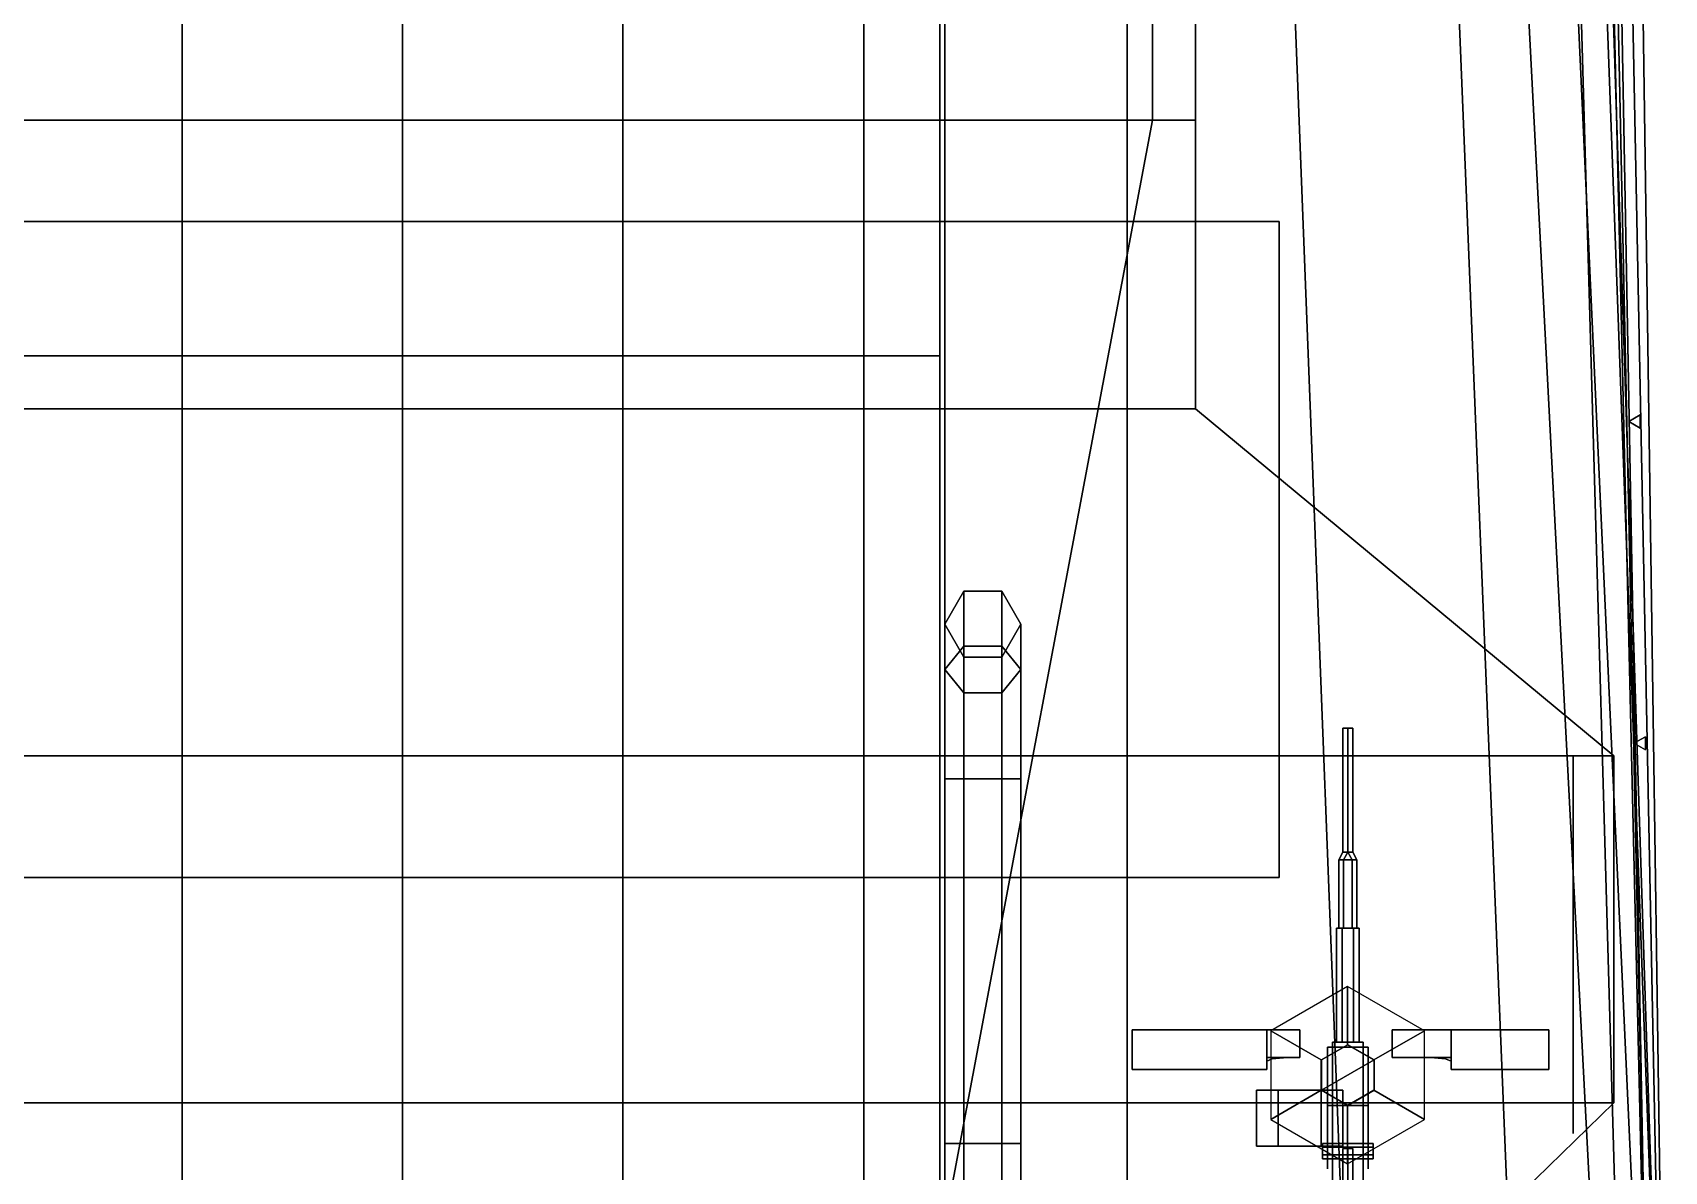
# Model space of a CAD drawing. Header units: millimetres. Extents: x -5 to 5, y -53 to 71.
# Drawn here: x -1.46 to 4.98, y 15.46 to 19.96 of the extents above; entities that cross this region are included whole.
import ezdxf

# ---------------------------------------------------------------- set-up
doc = ezdxf.new("R2010")
doc.units = ezdxf.units.MM
for name, color, linetype in [('barrel', 1, 'Continuous'), ('boat', 3, 'Continuous'), ('railings', 6, 'Continuous'), ('sleeve', 5, 'Continuous'), ('turret', 2, 'Continuous')]:
    doc.layers.add(name, color=color, linetype=linetype)

msp = doc.modelspace()

# ---------------------------------------------------------------- linework, layer by layer
for points in [[(2.96, 19.61, 5.32), (2.96, 29.76, 5.45), (2.96, 29.76, 7.5), (2.96, 19.61, 7.5)], [(0, 23.96, 5.46), (-2.14, 23.96, 5.44), (-2.14, 14.13, 5.44), (0, 14.13, 5.46)], [(-1.82, 23.96, -2.62), (-0.87, 23.96, -2.79), (-0.87, 14.13, -2.87), (-1.82, 14.13, -2.8)], [(0, 14.13, -2.91), (-0.87, 14.13, -2.87), (-0.87, 23.96, -2.79), (0, 23.96, -2.91)], [(0, 23.96, -2.91), (0.87, 23.96, -2.79), (0.87, 14.13, -2.87), (0, 14.13, -2.91)], [(0, 14.13, 5.46), (2.14, 14.13, 5.44), (2.14, 23.96, 5.44), (0, 23.96, 5.46)], [(1.82, 14.13, -2.8), (0.87, 14.13, -2.87), (0.87, 23.96, -2.79), (1.82, 23.96, -2.62)], [(2.86, 14.13, -2.58), (1.82, 14.13, -2.8), (1.82, 23.96, -2.62), (2.86, 23.96, -2.34)], [(2.14, 14.13, 5.44), (4.82, 14.13, 5.3), (4.54, 23.96, 5.34), (2.14, 23.96, 5.44)], [(3.75, 14.13, -2.24), (2.86, 14.13, -2.58), (2.86, 23.96, -2.34), (3.37, 23.96, -2.08)], [(4.41, 14.13, -1.78), (3.75, 14.13, -2.24), (3.37, 23.96, -2.08), (4.01, 23.96, -1.58)], [(4.75, 14.13, -1.2), (4.41, 14.13, -1.78), (4.01, 23.96, -1.58), (4.24, 23.96, -1.2)], [(4.91, 14.13, -0.54), (4.75, 14.13, -1.2), (4.24, 23.96, -1.2), (4.46, 23.96, -0.54)], [(4.97, 14.13, 0.07), (4.91, 14.13, -0.54), (4.46, 23.96, -0.54), (4.61, 23.96, 0.07)], [(4.82, 14.13, 5.3), (4.98, 14.13, 5.25), (4.84, 23.96, 5.29), (4.54, 23.96, 5.34)], [(4.97, 14.13, 1.33), (4.97, 14.13, 0.07), (4.61, 23.96, 0.07), (4.65, 23.96, 1.33)], [(4.92, 14.13, 2.83), (4.97, 14.13, 1.33), (4.65, 23.96, 1.33), (4.69, 23.96, 2.83)], [(4.92, 14.13, 4.84), (4.92, 14.13, 2.83), (4.69, 23.96, 2.83), (4.74, 23.96, 4.15)], [(4.98, 14.13, 5.25), (4.92, 14.13, 4.84), (4.74, 23.96, 4.15), (4.84, 23.96, 5.29)], [(3.13, 19.61, 7.5), (3.13, 22.11, 7.5), (-3.13, 22.11, 7.5), (-3.13, 19.61, 7.5)], [(-3.13, 19.61, 7.5), (-3.13, 22.11, 7.5), (3.13, 22.11, 7.5), (3.13, 19.61, 7.5)], [(2.12, 21.45, 11.21), (-2.12, 21.45, 11.21), (-2.12, 18.68, 11.21), (2.12, 18.68, 11.21)], [(2.12, 19.61, 7.5), (2.12, 21.45, 7.5), (2.12, 21.45, 11.21), (2.12, 19.61, 11.21)], [(3.13, 18.47, 7.45), (3.13, 19.61, 7.5), (-3.13, 19.61, 7.5), (-3.13, 18.47, 7.45)], [(-3.13, 18.47, 7.45), (-3.13, 19.61, 7.5), (3.13, 19.61, 7.5), (3.13, 18.47, 7.45)], [(-2.96, 19.61, 7.5), (-2.96, 19.61, 5.32), (2.96, 19.61, 5.32), (2.96, 19.61, 7.5)], [(2.96, 19.61, 7.5), (2.96, 19.61, 5.32), (-2.96, 19.61, 5.32), (-2.96, 19.61, 7.5)], [(2.08, 14.93, 5.32), (2.96, 19.61, 5.32), (2.96, 19.61, 7.5), (2.08, 14.93, 7.34)], [(2.12, 14.93, 7.34), (2.12, 19.61, 7.5), (2.12, 19.61, 9.34), (2.12, 14.93, 9.34)], [(2.12, 18.68, 9.34), (2.12, 19.61, 9.34), (2.12, 19.61, 11.21), (2.12, 18.68, 11.21)], [(3.13, 18.47, 8.43), (3.13, 19.61, 8.43), (3.13, 19.61, 7.5), (3.13, 18.47, 7.45)], [(3.13, 18.47, 7.45), (3.13, 19.61, 7.5), (3.13, 19.61, 8.43), (3.13, 18.47, 8.43)], [(-3.46, 16.62, 9.34), (-3.46, 19.21, 9.34), (3.46, 19.21, 9.34), (3.46, 16.62, 9.34)], [(3.46, 16.62, 9.34), (3.46, 19.21, 9.34), (-3.46, 19.21, 9.34), (-3.46, 16.62, 9.34)], [(2.12, 19.21, 9.34), (3.46, 19.21, 9.34), (3.46, 19.21, 10.34), (2.12, 19.21, 10.34)], [(2.12, 19.21, 10.34), (3.46, 19.21, 10.34), (3.46, 19.21, 9.34), (2.12, 19.21, 9.34)], [(3.46, 16.62, 9.34), (3.46, 19.21, 9.34), (3.46, 19.21, 10.34), (3.46, 16.62, 10.34)], [(3.46, 16.62, 10.34), (3.46, 19.21, 10.34), (3.46, 19.21, 9.34), (3.46, 16.62, 9.34)], [(2.12, 18.68, 11.21), (-2.12, 18.68, 11.21), (-2.12, 18.68, 9.34), (2.12, 18.68, 9.34)], [(2.12, 14.19, 11.21), (2.12, 18.68, 11.21), (2.12, 18.68, 9.34), (2.12, 14.19, 9.34)], [(2.12, 14.19, 9.34), (2.12, 18.68, 9.34), (2.12, 18.68, 11.21), (2.12, 14.19, 11.21)], [(4.78, 17.1, 7.41), (3.13, 18.47, 7.45), (-3.13, 18.47, 7.45), (-4.78, 17.1, 7.41)], [(-4.78, 17.1, 7.41), (-3.13, 18.47, 7.45), (3.13, 18.47, 7.45), (4.78, 17.1, 7.41)], [(4.78, 17.1, 8.36), (3.13, 18.47, 8.43), (3.13, 18.47, 7.45), (4.78, 17.1, 7.41)], [(4.78, 17.1, 7.41), (3.13, 18.47, 7.45), (3.13, 18.47, 8.43), (4.78, 17.1, 8.36)], [(-4.78, 15.73, 7.37), (-4.78, 17.1, 7.41), (4.78, 17.1, 7.41), (4.78, 15.73, 7.37)], [(4.78, 15.73, 7.37), (4.78, 17.1, 7.41), (-4.78, 17.1, 7.41), (-4.78, 15.73, 7.37)], [(4.62, 16.95, 5.32), (4.62, 17.1, 5.32), (4.62, 17.1, 7.41), (4.62, 16.95, 7.4)], [(4.62, 16.95, 7.4), (4.62, 17.1, 7.41), (4.62, 17.1, 5.32), (4.62, 16.95, 5.32)], [(4.78, 15.73, 8.36), (4.78, 17.1, 8.36), (4.78, 17.1, 7.41), (4.78, 15.73, 7.37)], [(4.78, 15.73, 7.37), (4.78, 17.1, 7.41), (4.78, 17.1, 8.36), (4.78, 15.73, 8.36)], [(4.62, 16.95, 6.46), (4.62, 16.95, 6.73), (4.62, 16.41, 5.62), (4.62, 16.41, 5.38)], [(4.62, 16.41, 5.38), (4.62, 16.41, 5.62), (4.62, 16.95, 6.73), (4.62, 16.95, 6.46)], [(2.12, 16.62, 9.34), (-2.12, 16.62, 9.34), (-2.12, 14.19, 9.34), (2.12, 14.19, 9.34)], [(2.12, 16.62, 10.34), (3.46, 16.62, 10.34), (3.46, 16.62, 9.34), (2.12, 16.62, 9.34)], [(2.12, 16.62, 9.34), (3.46, 16.62, 9.34), (3.46, 16.62, 10.34), (2.12, 16.62, 10.34)], [(4.62, 16.26, 7.38), (4.62, 16.41, 7.38), (4.62, 16.41, 5.32), (4.62, 16.26, 5.32)], [(4.62, 16.26, 5.32), (4.62, 16.41, 5.32), (4.62, 16.41, 7.38), (4.62, 16.26, 7.38)], [(4.62, 16.26, 5.32), (4.62, 16.26, 5.56), (4.62, 15.76, 6.67), (4.62, 15.76, 6.4)], [(4.62, 15.76, 6.4), (4.62, 15.76, 6.67), (4.62, 16.26, 5.56), (4.62, 16.26, 5.32)], [(3.6261, 15.9, 8.3), (3.73, 15.96, 8.3), (3.73, 16.19, 7.38), (3.4269, 16.015, 7.38)], [(3.73, 15.96, 8.3), (3.8339, 15.9, 8.3), (4.0331, 16.015, 7.38), (3.73, 16.19, 7.38)], [(3.6261, 15.78, 8.3), (3.6261, 15.9, 8.3), (3.4269, 16.015, 7.38), (3.4269, 15.665, 7.37)], [(3.8339, 15.9, 8.3), (3.8339, 15.78, 8.3), (4.0331, 15.665, 7.37), (4.0331, 16.015, 7.38)], [(3.73, 15.72, 8.3), (3.6261, 15.78, 8.3), (3.4269, 15.665, 7.37), (3.73, 15.49, 7.36)], [(3.8339, 15.78, 8.3), (3.73, 15.72, 8.3), (3.73, 15.49, 7.36), (4.0331, 15.665, 7.37)], [(3.96, 14.93, 7.34), (4.78, 15.73, 7.37), (-4.78, 15.73, 7.37), (-3.96, 14.93, 7.34)], [(-3.96, 14.93, 7.34), (-4.78, 15.73, 7.37), (4.78, 15.73, 7.37), (3.96, 14.93, 7.34)], [(3.96, 14.93, 8.36), (4.78, 15.73, 8.36), (4.78, 15.73, 7.37), (3.96, 14.93, 7.34)], [(3.96, 14.93, 7.34), (4.78, 15.73, 7.37), (4.78, 15.73, 8.36), (3.96, 14.93, 8.36)], [(4.62, 15.61, 7.36), (4.62, 15.76, 7.36), (4.62, 15.76, 5.32), (4.62, 15.61, 5.32)], [(4.62, 15.61, 5.32), (4.62, 15.76, 5.32), (4.62, 15.76, 7.36), (4.62, 15.61, 7.36)]]:
    msp.add_3dface(points)
at = {"layer": 'barrel'}
for points in [[(3.7308, 17.21, 8.55), (3.7108, 17.21, 8.53), (3.7108, 16.72, 8.53), (3.7308, 16.72, 8.55)], [(3.7108, 17.21, 8.53), (3.7308, 17.21, 8.51), (3.7308, 16.72, 8.51), (3.7108, 16.72, 8.53)], [(3.7508, 17.21, 8.53), (3.7308, 17.21, 8.51), (3.7108, 17.21, 8.53), (3.7308, 17.21, 8.55)], [(3.7508, 17.21, 8.53), (3.7308, 17.21, 8.55), (3.7308, 16.72, 8.55), (3.7508, 16.72, 8.53)], [(3.7308, 17.21, 8.51), (3.7508, 17.21, 8.53), (3.7508, 16.72, 8.53), (3.7308, 16.72, 8.51)]]:
    msp.add_3dface(points, dxfattribs=at)
at = {"layer": 'boat'}
for points in [[(2.215, 17.7499, 6.35), (2.14, 17.62, 6.35), (2.14, 17.4413, 6.7813), (2.215, 17.5332, 6.8732)], [(2.215, 17.5332, 5.8268), (2.14, 17.4413, 5.9187), (2.14, 17.62, 6.35), (2.215, 17.7499, 6.35)], [(2.365, 17.7499, 6.35), (2.215, 17.7499, 6.35), (2.215, 17.5332, 6.8732), (2.365, 17.5332, 6.8732)], [(2.365, 17.5332, 5.8268), (2.215, 17.5332, 5.8268), (2.215, 17.7499, 6.35), (2.365, 17.7499, 6.35)], [(2.44, 17.62, 6.35), (2.365, 17.7499, 6.35), (2.365, 17.5332, 6.8732), (2.44, 17.4413, 6.7813)], [(2.44, 17.4413, 5.9187), (2.365, 17.5332, 5.8268), (2.365, 17.7499, 6.35), (2.44, 17.62, 6.35)], [(2.14, 17.62, 6.35), (2.215, 17.4901, 6.35), (2.215, 17.3495, 6.6895), (2.14, 17.4413, 6.7813)], [(2.14, 17.4413, 5.9187), (2.215, 17.3495, 6.0105), (2.215, 17.4901, 6.35), (2.14, 17.62, 6.35)], [(2.365, 17.4901, 6.35), (2.44, 17.62, 6.35), (2.44, 17.4413, 6.7813), (2.365, 17.3495, 6.6895)], [(2.365, 17.3495, 6.0105), (2.44, 17.4413, 5.9187), (2.44, 17.62, 6.35), (2.365, 17.4901, 6.35)], [(2.215, 17.5332, 6.8732), (2.14, 17.4413, 6.7813), (2.14, 17.01, 6.96), (2.215, 17.01, 7.0899)], [(2.215, 17.01, 5.6101), (2.14, 17.01, 5.74), (2.14, 17.4413, 5.9187), (2.215, 17.5332, 5.8268)], [(2.365, 17.5332, 6.8732), (2.215, 17.5332, 6.8732), (2.215, 17.01, 7.0899), (2.365, 17.01, 7.0899)], [(2.365, 17.01, 5.6101), (2.215, 17.01, 5.6101), (2.215, 17.5332, 5.8268), (2.365, 17.5332, 5.8268)], [(2.44, 17.4413, 6.7813), (2.365, 17.5332, 6.8732), (2.365, 17.01, 7.0899), (2.44, 17.01, 6.96)], [(2.44, 17.01, 5.74), (2.365, 17.01, 5.6101), (2.365, 17.5332, 5.8268), (2.44, 17.4413, 5.9187)], [(2.215, 17.4901, 6.35), (2.365, 17.4901, 6.35), (2.365, 17.3495, 6.6895), (2.215, 17.3495, 6.6895)], [(2.215, 17.4901, 6.35), (2.215, 17.3495, 6.6895), (2.215, 17.3495, 6.0105), (2.215, 17.4901, 6.35)], [(2.215, 17.4901, 6.35), (2.215, 17.3495, 6.0105), (2.215, 17.3495, 6.6895), (2.215, 17.4901, 6.35)], [(2.215, 17.3495, 6.0105), (2.365, 17.3495, 6.0105), (2.365, 17.4901, 6.35), (2.215, 17.4901, 6.35)], [(2.14, 17.01, 5.74), (2.215, 17.01, 5.8699), (2.215, 17.3495, 6.0105), (2.14, 17.4413, 5.9187)], [(2.14, 17.4413, 6.7813), (2.215, 17.3495, 6.6895), (2.215, 17.01, 6.8301), (2.14, 17.01, 6.96)], [(2.365, 17.01, 5.8699), (2.44, 17.01, 5.74), (2.44, 17.4413, 5.9187), (2.365, 17.3495, 6.0105)], [(2.365, 17.3495, 6.6895), (2.44, 17.4413, 6.7813), (2.44, 17.01, 6.96), (2.365, 17.01, 6.8301)], [(2.215, 17.3495, 6.0105), (2.215, 17.01, 5.8699), (2.215, 17.01, 6.8301), (2.215, 17.3495, 6.6895)], [(2.215, 17.3495, 6.6895), (2.215, 17.01, 6.8301), (2.215, 17.01, 5.8699), (2.215, 17.3495, 6.0105)], [(2.215, 17.01, 5.8699), (2.365, 17.01, 5.8699), (2.365, 17.3495, 6.0105), (2.215, 17.3495, 6.0105)], [(2.215, 17.3495, 6.6895), (2.365, 17.3495, 6.6895), (2.365, 17.01, 6.8301), (2.215, 17.01, 6.8301)], [(2.215, 17.01, 7.0899), (2.14, 17.01, 6.96), (2.14, 15.57, 6.96), (2.215, 15.57, 7.0899)], [(2.14, 17.01, 6.96), (2.215, 17.01, 6.8301), (2.215, 15.57, 6.8301), (2.14, 15.57, 6.96)], [(2.14, 17.01, 5.74), (2.215, 17.01, 5.6101), (2.215, 15.57, 5.6101), (2.14, 15.57, 5.74)], [(2.215, 17.01, 5.8699), (2.14, 17.01, 5.74), (2.14, 15.57, 5.74), (2.215, 15.57, 5.8699)], [(2.215, 17.01, 6.8301), (2.365, 17.01, 6.8301), (2.365, 15.57, 6.8301), (2.215, 15.57, 6.8301)], [(2.215, 17.01, 5.6101), (2.365, 17.01, 5.6101), (2.365, 15.57, 5.6101), (2.215, 15.57, 5.6101)], [(2.365, 17.01, 5.8699), (2.215, 17.01, 5.8699), (2.215, 15.57, 5.8699), (2.365, 15.57, 5.8699)], [(2.215, 17.01, 6.8301), (2.215, 15.57, 6.8301), (2.215, 15.57, 5.8699), (2.215, 17.01, 5.8699)], [(2.215, 17.01, 5.8699), (2.215, 15.57, 5.8699), (2.215, 15.57, 6.8301), (2.215, 17.01, 6.8301)], [(2.365, 17.01, 7.0899), (2.215, 17.01, 7.0899), (2.215, 15.57, 7.0899), (2.365, 15.57, 7.0899)], [(2.44, 17.01, 6.96), (2.365, 17.01, 7.0899), (2.365, 15.57, 7.0899), (2.44, 15.57, 6.96)], [(2.365, 17.01, 6.8301), (2.44, 17.01, 6.96), (2.44, 15.57, 6.96), (2.365, 15.57, 6.8301)], [(2.365, 17.01, 5.6101), (2.44, 17.01, 5.74), (2.44, 15.57, 5.74), (2.365, 15.57, 5.6101)], [(2.44, 17.01, 5.74), (2.365, 17.01, 5.8699), (2.365, 15.57, 5.8699), (2.44, 15.57, 5.74)], [(2.215, 15.57, 7.0899), (2.14, 15.57, 6.96), (2.14, 15.1387, 6.7813), (2.215, 15.0468, 6.8732)], [(2.14, 15.57, 6.96), (2.215, 15.57, 6.8301), (2.215, 15.2305, 6.6895), (2.14, 15.1387, 6.7813)], [(2.215, 15.0468, 5.8268), (2.14, 15.1387, 5.9187), (2.14, 15.57, 5.74), (2.215, 15.57, 5.6101)], [(2.14, 15.1387, 5.9187), (2.215, 15.2305, 6.0105), (2.215, 15.57, 5.8699), (2.14, 15.57, 5.74)], [(2.365, 15.57, 7.0899), (2.215, 15.57, 7.0899), (2.215, 15.0468, 6.8732), (2.365, 15.0468, 6.8732)], [(2.215, 15.57, 6.8301), (2.365, 15.57, 6.8301), (2.365, 15.2305, 6.6895), (2.215, 15.2305, 6.6895)], [(2.365, 15.0468, 5.8268), (2.215, 15.0468, 5.8268), (2.215, 15.57, 5.6101), (2.365, 15.57, 5.6101)], [(2.215, 15.2305, 6.0105), (2.365, 15.2305, 6.0105), (2.365, 15.57, 5.8699), (2.215, 15.57, 5.8699)], [(2.215, 15.2305, 6.6895), (2.215, 15.57, 6.8301), (2.215, 15.57, 5.8699), (2.215, 15.2305, 6.0105)], [(2.215, 15.2305, 6.0105), (2.215, 15.57, 5.8699), (2.215, 15.57, 6.8301), (2.215, 15.2305, 6.6895)], [(2.44, 15.57, 6.96), (2.365, 15.57, 7.0899), (2.365, 15.0468, 6.8732), (2.44, 15.1387, 6.7813)], [(2.365, 15.57, 6.8301), (2.44, 15.57, 6.96), (2.44, 15.1387, 6.7813), (2.365, 15.2305, 6.6895)], [(2.44, 15.1387, 5.9187), (2.365, 15.0468, 5.8268), (2.365, 15.57, 5.6101), (2.44, 15.57, 5.74)], [(2.365, 15.2305, 6.0105), (2.44, 15.1387, 5.9187), (2.44, 15.57, 5.74), (2.365, 15.57, 5.8699)]]:
    msp.add_3dface(points, dxfattribs=at)
at = {"layer": 'railings'}
for points in [[(4.91, 14.77, 6.35), (4.76, 21.81, 6.35), (4.82, 21.81, 6.35), (4.96, 14.77, 6.35)], [(4.96, 14.77, 6.35), (4.82, 21.81, 6.35), (4.76, 21.81, 6.35), (4.91, 14.77, 6.35)], [(4.885, 18.446, 5.43), (4.84, 18.42, 5.43), (4.84, 18.42, 6.35), (4.885, 18.446, 6.35)], [(4.84, 18.42, 5.43), (4.885, 18.394, 5.43), (4.885, 18.394, 6.35), (4.84, 18.42, 6.35)], [(4.885, 18.394, 5.43), (4.885, 18.446, 5.43), (4.885, 18.446, 6.35), (4.885, 18.394, 6.35)], [(4.905, 17.176, 5.43), (4.86, 17.15, 5.43), (4.86, 17.15, 6.35), (4.905, 17.176, 6.35)], [(4.86, 17.15, 5.43), (4.905, 17.124, 5.43), (4.905, 17.124, 6.35), (4.86, 17.15, 6.35)], [(4.905, 17.124, 5.43), (4.905, 17.176, 5.43), (4.905, 17.176, 6.35), (4.905, 17.124, 6.35)]]:
    msp.add_3dface(points, dxfattribs=at)
at = {"layer": 'sleeve'}
for points in [[(3.7308, 16.72, 8.55), (3.7108, 16.72, 8.53), (3.6958, 16.69, 8.53), (3.7133, 16.69, 8.5603)], [(3.7108, 16.72, 8.53), (3.7308, 16.72, 8.51), (3.7133, 16.69, 8.4997), (3.6958, 16.69, 8.53)], [(3.7133, 16.69, 8.5603), (3.6958, 16.69, 8.53), (3.6958, 16.42, 8.53), (3.7133, 16.42, 8.5603)], [(3.6958, 16.69, 8.53), (3.7133, 16.69, 8.4997), (3.7133, 16.42, 8.4997), (3.6958, 16.42, 8.53)], [(3.7308, 16.72, 8.55), (3.7308, 16.72, 8.55), (3.7133, 16.69, 8.5603), (3.7483, 16.69, 8.5603)], [(3.7308, 16.72, 8.51), (3.7308, 16.72, 8.51), (3.7483, 16.69, 8.4997), (3.7133, 16.69, 8.4997)], [(3.7483, 16.69, 8.5603), (3.7133, 16.69, 8.5603), (3.7133, 16.42, 8.5603), (3.7483, 16.42, 8.5603)], [(3.7133, 16.69, 8.4997), (3.7483, 16.69, 8.4997), (3.7483, 16.42, 8.4997), (3.7133, 16.42, 8.4997)], [(3.7508, 16.72, 8.53), (3.7308, 16.72, 8.55), (3.7483, 16.69, 8.5603), (3.7658, 16.69, 8.53)], [(3.7308, 16.72, 8.51), (3.7508, 16.72, 8.53), (3.7658, 16.69, 8.53), (3.7483, 16.69, 8.4997)], [(3.7658, 16.69, 8.53), (3.7483, 16.69, 8.5603), (3.7483, 16.42, 8.5603), (3.7658, 16.42, 8.53)], [(3.7483, 16.69, 8.4997), (3.7658, 16.69, 8.53), (3.7658, 16.42, 8.53), (3.7483, 16.42, 8.4997)], [(3.7083, 16.42, 8.569), (3.6858, 16.42, 8.53), (3.6858, 15.97, 8.53), (3.7083, 15.97, 8.569)], [(3.6858, 16.42, 8.53), (3.7083, 16.42, 8.491), (3.7083, 15.97, 8.491), (3.6858, 15.97, 8.53)], [(3.7758, 16.42, 8.53), (3.6858, 16.42, 8.53), (3.7083, 16.42, 8.569), (3.7533, 16.42, 8.569)], [(3.7533, 16.42, 8.491), (3.7083, 16.42, 8.491), (3.6858, 16.42, 8.53), (3.7758, 16.42, 8.53)], [(3.7533, 16.42, 8.569), (3.7083, 16.42, 8.569), (3.7083, 15.97, 8.569), (3.7533, 15.97, 8.569)], [(3.7083, 16.42, 8.491), (3.7533, 16.42, 8.491), (3.7533, 15.97, 8.491), (3.7083, 15.97, 8.491)], [(3.7758, 16.42, 8.53), (3.7533, 16.42, 8.569), (3.7533, 15.97, 8.569), (3.7758, 15.97, 8.53)], [(3.7533, 16.42, 8.491), (3.7758, 16.42, 8.53), (3.7758, 15.97, 8.53), (3.7533, 15.97, 8.491)], [(3.6708, 15.97, 8.6), (3.6708, 15.97, 8.48), (3.6708, 15.16, 8.48), (3.6708, 15.16, 8.6)], [(3.6708, 15.16, 8.6), (3.7908, 15.16, 8.6), (3.7908, 15.97, 8.6), (3.6708, 15.97, 8.6)], [(3.6708, 15.97, 8.48), (3.7908, 15.97, 8.48), (3.7908, 15.16, 8.48), (3.6708, 15.16, 8.48)], [(3.7908, 15.97, 8.6), (3.7908, 15.97, 8.48), (3.6708, 15.97, 8.48), (3.6708, 15.97, 8.6)], [(3.7908, 15.16, 8.6), (3.7908, 15.16, 8.48), (3.7908, 15.97, 8.48), (3.7908, 15.97, 8.6)], [(3.4558, 15.78, 8.8072), (3.3708, 15.78, 8.66), (3.3708, 15.56, 8.66), (3.4558, 15.56, 8.8072)], [(3.3708, 15.78, 8.66), (3.4558, 15.78, 8.5128), (3.4558, 15.56, 8.5128), (3.3708, 15.56, 8.66)], [(3.7108, 15.78, 8.66), (3.3708, 15.78, 8.66), (3.4558, 15.78, 8.8072), (3.6258, 15.78, 8.8072)], [(3.6258, 15.78, 8.5128), (3.4558, 15.78, 8.5128), (3.3708, 15.78, 8.66), (3.7108, 15.78, 8.66)], [(3.6258, 15.78, 8.8072), (3.4558, 15.78, 8.8072), (3.4558, 15.56, 8.8072), (3.6258, 15.56, 8.8072)], [(3.4558, 15.78, 8.5128), (3.6258, 15.78, 8.5128), (3.6258, 15.56, 8.5128), (3.4558, 15.56, 8.5128)], [(3.7108, 15.78, 8.66), (3.6258, 15.78, 8.8072), (3.6258, 15.56, 8.8072), (3.7108, 15.56, 8.66)], [(3.6258, 15.78, 8.5128), (3.7108, 15.78, 8.66), (3.7108, 15.56, 8.66), (3.6258, 15.56, 8.5128)], [(3.3708, 15.56, 8.66), (3.7108, 15.56, 8.66), (3.6258, 15.56, 8.8072), (3.4558, 15.56, 8.8072)], [(3.4558, 15.56, 8.5128), (3.6258, 15.56, 8.5128), (3.7108, 15.56, 8.66), (3.3708, 15.56, 8.66)], [(3.8308, 15.555, 8.546), (3.8308, 15.57, 8.52), (3.6308, 15.57, 8.52), (3.6308, 15.555, 8.546)], [(3.8308, 15.57, 8.52), (3.8308, 15.555, 8.494), (3.6308, 15.555, 8.494), (3.6308, 15.57, 8.52)], [(3.6308, 15.525, 8.546), (3.6308, 15.555, 8.546), (3.6308, 15.57, 8.52), (3.6308, 15.51, 8.52)], [(3.6308, 15.51, 8.52), (3.6308, 15.57, 8.52), (3.6308, 15.555, 8.494), (3.6308, 15.525, 8.494)], [(3.8308, 15.525, 8.546), (3.8308, 15.555, 8.546), (3.6308, 15.555, 8.546), (3.6308, 15.525, 8.546)], [(3.8308, 15.555, 8.494), (3.8308, 15.525, 8.494), (3.6308, 15.525, 8.494), (3.6308, 15.555, 8.494)], [(3.8308, 15.51, 8.52), (3.8308, 15.525, 8.546), (3.6308, 15.525, 8.546), (3.6308, 15.51, 8.52)], [(3.8308, 15.525, 8.494), (3.8308, 15.51, 8.52), (3.6308, 15.51, 8.52), (3.6308, 15.525, 8.494)], [(3.7308, 15.55, 8.48), (3.7108, 15.55, 8.46), (3.7108, 15.12, 8.46), (3.7308, 15.1, 8.48)], [(3.7108, 15.55, 8.46), (3.7308, 15.55, 8.44), (3.7308, 15.1, 8.44), (3.7108, 15.12, 8.46)], [(3.7508, 15.55, 8.46), (3.7308, 15.55, 8.48), (3.7308, 15.1, 8.48), (3.7508, 15.12, 8.46)], [(3.7308, 15.55, 8.44), (3.7508, 15.55, 8.46), (3.7508, 15.12, 8.46), (3.7308, 15.1, 8.44)], [(3.8308, 15.51, 8.52), (3.8308, 15.57, 8.52), (3.8308, 15.555, 8.546), (3.8308, 15.525, 8.546)], [(3.8308, 15.525, 8.494), (3.8308, 15.555, 8.494), (3.8308, 15.57, 8.52), (3.8308, 15.51, 8.52)]]:
    msp.add_3dface(points, dxfattribs=at)
at = {"layer": 'turret'}
for points in [[(2.88, 16.0186, 8.1876), (2.88, 15.862, 9.0756), (3.4109, 15.862, 9.0756), (3.4109, 16.0186, 8.1876)], [(3.4109, 16.0186, 8.1876), (3.4109, 15.862, 9.0756), (2.88, 15.862, 9.0756), (2.88, 16.0186, 8.1876)], [(3.4109, 16.0186, 8.1876), (3.4109, 15.91, 8.8035), (3.5418, 15.91, 8.8035), (3.5418, 16.0186, 8.1876)], [(3.5418, 16.0186, 8.1876), (3.5418, 15.91, 8.8035), (3.4109, 15.91, 8.8035), (3.4109, 16.0186, 8.1876)], [(4.1381, 16.0186, 8.1876), (4.1381, 15.91, 8.8035), (3.9054, 15.91, 8.8035), (3.9054, 16.0186, 8.1876)], [(3.9054, 16.0186, 8.1876), (3.9054, 15.91, 8.8035), (4.1381, 15.91, 8.8035), (4.1381, 16.0186, 8.1876)], [(4.5235, 16.0186, 8.1876), (4.5235, 15.862, 9.0756), (4.1381, 15.862, 9.0756), (4.1381, 16.0186, 8.1876)], [(4.1381, 16.0186, 8.1876), (4.1381, 15.862, 9.0756), (4.5235, 15.862, 9.0756), (4.5235, 16.0186, 8.1876)], [(3.4109, 15.91, 8.8035), (3.4109, 15.8948, 8.8894), (3.4327, 15.9049, 8.8321), (3.4908, 15.91, 8.8035)], [(3.4908, 15.91, 8.8035), (3.4327, 15.9049, 8.8321), (3.4109, 15.8948, 8.8894), (3.4109, 15.91, 8.8035)], [(3.7308, 15.96, 8.3), (3.6269, 15.9, 8.3), (3.6269, 15.9, 8.4), (3.7308, 15.96, 8.4)], [(3.7308, 15.96, 8.4), (3.6269, 15.9, 8.4), (3.6269, 15.78, 8.4), (3.8347, 15.9, 8.4)], [(3.6508, 15.72, 8.4), (3.6508, 15.95, 8.4), (3.8108, 15.95, 8.4), (3.8108, 15.72, 8.4)], [(3.8108, 15.72, 8.4), (3.8108, 15.95, 8.4), (3.6508, 15.95, 8.4), (3.6508, 15.72, 8.4)], [(3.6508, 15.72, 8.4), (3.6508, 15.95, 8.4), (3.6508, 15.9, 8.49), (3.6508, 15.71, 8.42)], [(3.6508, 15.71, 8.42), (3.6508, 15.9, 8.49), (3.6508, 15.95, 8.4), (3.6508, 15.72, 8.4)], [(3.8347, 15.9, 8.3), (3.7308, 15.96, 8.3), (3.7308, 15.96, 8.4), (3.8347, 15.9, 8.4)], [(3.8108, 15.71, 8.42), (3.8108, 15.9, 8.49), (3.8108, 15.95, 8.4), (3.8108, 15.72, 8.4)], [(3.8108, 15.72, 8.4), (3.8108, 15.95, 8.4), (3.8108, 15.9, 8.49), (3.8108, 15.71, 8.42)], [(4.0581, 15.91, 8.8035), (4.1162, 15.9049, 8.8321), (4.1381, 15.8948, 8.8894), (4.1381, 15.91, 8.8035)], [(4.1381, 15.91, 8.8035), (4.1381, 15.8948, 8.8894), (4.1162, 15.9049, 8.8321), (4.0581, 15.91, 8.8035)], [(3.6269, 15.9, 8.3), (3.6269, 15.78, 8.3), (3.6269, 15.78, 8.4), (3.6269, 15.9, 8.4)], [(3.8347, 15.9, 8.4), (3.6269, 15.78, 8.4), (3.7308, 15.72, 8.4), (3.8347, 15.78, 8.4)], [(3.6508, 15.59, 8.48), (3.6508, 15.61, 8.54), (3.6508, 15.9, 8.49), (3.6508, 15.71, 8.42)], [(3.6508, 15.71, 8.42), (3.6508, 15.9, 8.49), (3.6508, 15.61, 8.54), (3.6508, 15.59, 8.48)], [(3.8108, 15.59, 8.48), (3.8108, 15.61, 8.54), (3.8108, 15.9, 8.49), (3.8108, 15.71, 8.42)], [(3.8108, 15.71, 8.42), (3.8108, 15.9, 8.49), (3.8108, 15.61, 8.54), (3.8108, 15.59, 8.48)], [(3.8347, 15.78, 8.3), (3.8347, 15.9, 8.3), (3.8347, 15.9, 8.4), (3.8347, 15.78, 8.4)], [(3.6269, 15.78, 8.3), (3.7308, 15.72, 8.3), (3.7308, 15.72, 8.4), (3.6269, 15.78, 8.4)], [(3.7308, 15.72, 8.3), (3.8347, 15.78, 8.3), (3.8347, 15.78, 8.4), (3.7308, 15.72, 8.4)], [(3.6508, 15.59, 8.48), (3.6508, 15.61, 8.54), (3.6508, 15.54, 8.59), (3.6508, 15.52, 8.46)], [(3.6508, 15.52, 8.46), (3.6508, 15.54, 8.59), (3.6508, 15.61, 8.54), (3.6508, 15.59, 8.48)], [(3.8108, 15.52, 8.46), (3.8108, 15.54, 8.59), (3.8108, 15.61, 8.54), (3.8108, 15.59, 8.48)], [(3.8108, 15.59, 8.48), (3.8108, 15.61, 8.54), (3.8108, 15.54, 8.59), (3.8108, 15.52, 8.46)], [(3.6508, 15.52, 8.46), (3.6508, 15.54, 8.59), (3.6508, 15.47, 8.55), (3.6508, 15.47, 8.5)], [(3.6508, 15.47, 8.5), (3.6508, 15.47, 8.55), (3.6508, 15.54, 8.59), (3.6508, 15.52, 8.46)], [(3.8108, 15.52, 8.46), (3.8108, 15.54, 8.59), (3.8108, 15.47, 8.55), (3.8108, 15.47, 8.5)], [(3.8108, 15.47, 8.5), (3.8108, 15.47, 8.55), (3.8108, 15.54, 8.59), (3.8108, 15.52, 8.46)]]:
    msp.add_3dface(points, dxfattribs=at)

doc.saveas('drawing.dxf')
